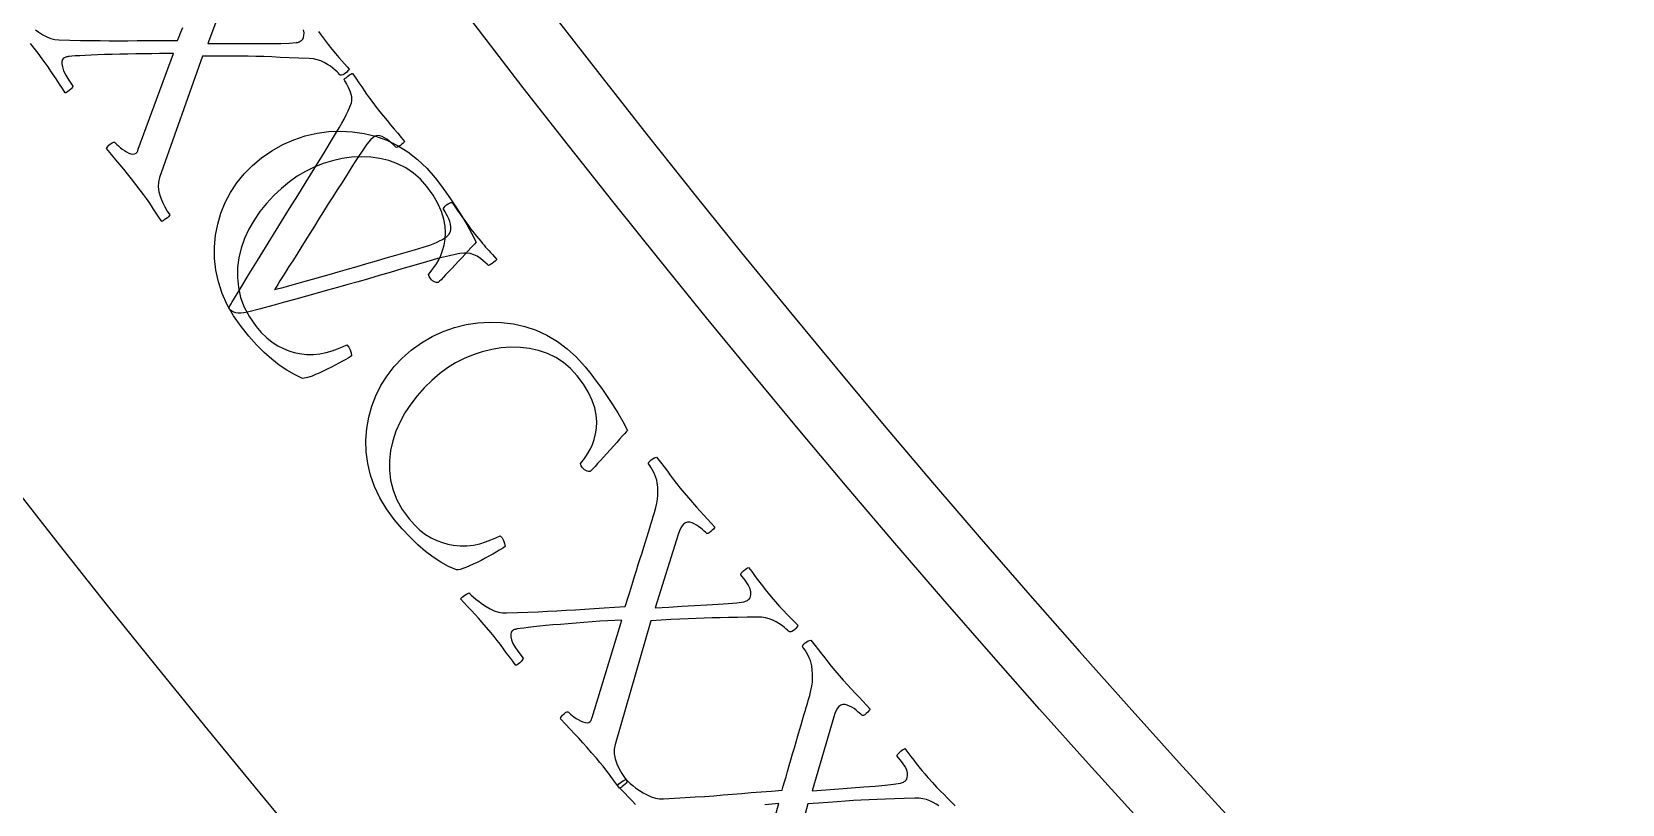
# Model space of a CAD drawing. Header units: millimetres. Extents: x -76 to 76, y -76 to 98.
# Drawn here: x -58.08 to -48.99, y -46.94 to -42.52 of the extents above; entities that cross this region are included whole.
import ezdxf

# ---------------------------------------------------------------- set-up
doc = ezdxf.new("R2010")
doc.units = ezdxf.units.MM
for name, color, linetype in [('CUT_INNER', 6, 'Continuous'), ('ENGRAVE', 7, 'Continuous'), ('TEXT', 5, 'Continuous')]:
    doc.layers.add(name, color=color, linetype=linetype)

msp = doc.modelspace()

# ---------------------------------------------------------------- linework, layer by layer
at = {"layer": 'CUT_INNER'}
msp.add_lwpolyline([(-55.0831, -42.446), (-54.8216, -42.7832), (-54.5581, -43.1188), (-54.2925, -43.4527), (-54.0248, -43.785), (-53.7551, -44.1157), (-53.4834, -44.4447), (-53.2097, -44.772), (-52.934, -45.0977), (-52.6563, -45.4216), (-52.3766, -45.7439), (-52.0949, -46.0644), (-51.8113, -46.3832), (-51.5257, -46.7002), (-51.2382, -47.0155), (-50.9488, -47.329), (-50.6574, -47.6407), (-50.3641, -47.9506), (-50.069, -48.2588), (-49.7719, -48.5651), (-49.473, -48.8696), (-49.1722, -49.1722), (-48.8696, -49.473)], dxfattribs=at)
at = {"layer": 'ENGRAVE'}
for radius in [75.6124, 73.6227, 69.9276]:
    msp.add_circle((0, 0), radius, dxfattribs=at)
at = {"layer": 'TEXT'}
for points in [[(-56.9193, -42.1762), (-57.074, -42.588), (-56.997, -42.5878), (-56.9222, -42.5878), (-56.8495, -42.5881), (-56.7789, -42.5885), (-56.7136, -42.5885), (-56.6567, -42.5875), (-56.6082, -42.5856), (-56.568, -42.5826), (-56.562, -42.5817), (-56.5565, -42.5802), (-56.5513, -42.5782), (-56.5466, -42.5757), (-56.5425, -42.5732), (-56.5393, -42.5712), (-56.5371, -42.5698), (-56.5358, -42.5689), (-56.5306, -42.563), (-56.5268, -42.5543), (-56.5246, -42.5427), (-56.5237, -42.5283), (-56.5269, -42.5102)], [(-58.0585, -42.5094), (-58.0382, -42.5241), (-58.0161, -42.5385), (-57.9931, -42.551), (-57.9702, -42.5601), (-57.9474, -42.5658), (-57.9246, -42.568), (-57.8615, -42.5694), (-57.8013, -42.5705), (-57.7439, -42.5714), (-57.6893, -42.572), (-57.6362, -42.5723), (-57.583, -42.5724), (-57.5298, -42.5723), (-57.4766, -42.5719), (-57.4222, -42.5715), (-57.3657, -42.5712), (-57.3068, -42.571), (-57.2458, -42.5709), (-57.237, -42.5487), (-57.2274, -42.5239), (-57.217, -42.4963)], [(-56.4417, -42.5194), (-56.4262, -42.5409), (-56.4097, -42.5632), (-56.3864, -42.5935), (-56.3646, -42.6211), (-56.3442, -42.6458), (-56.3253, -42.6676), (-56.308, -42.6872), (-56.2923, -42.7051), (-56.2782, -42.7212), (-56.2658, -42.7356), (-56.2686, -42.7402), (-56.273, -42.7454), (-56.2789, -42.7513), (-56.2863, -42.7578), (-56.2943, -42.7637), (-56.3022, -42.7676), (-56.3099, -42.7695), (-56.3174, -42.7696), (-56.3211, -42.7652), (-56.3272, -42.7589), (-56.3356, -42.7505), (-56.3464, -42.7402), (-56.3592, -42.729), (-56.3737, -42.7181), (-56.39, -42.7076), (-56.4081, -42.6974), (-56.4276, -42.6884), (-56.4484, -42.6815), (-56.4705, -42.6767), (-56.4938, -42.674), (-56.5533, -42.6718), (-56.6089, -42.6697), (-56.6604, -42.6675), (-56.7078, -42.6655), (-56.7532, -42.6636), (-56.7986, -42.6623), (-56.844, -42.6613), (-56.8894, -42.6608), (-56.9369, -42.6606), (-56.9885, -42.6606), (-57.0444, -42.6606), (-57.1045, -42.6608), (-57.3488, -43.3546), (-57.3551, -43.3806), (-57.3565, -43.4079), (-57.3529, -43.4365), (-57.3443, -43.4663), (-57.3326, -43.4955), (-57.3199, -43.5222), (-57.306, -43.5463), (-57.2911, -43.568), (-57.2935, -43.5733), (-57.298, -43.579), (-57.3046, -43.5851), (-57.3132, -43.5916), (-57.3219, -43.5974), (-57.3288, -43.6017), (-57.3339, -43.6045), (-57.3371, -43.6057), (-57.3536, -43.5807), (-57.3689, -43.5574), (-57.383, -43.5359), (-57.3959, -43.5161), (-57.409, -43.4964), (-57.424, -43.4751), (-57.4406, -43.452), (-57.4591, -43.4273), (-57.4848, -43.3936), (-57.5091, -43.3623), (-57.5321, -43.3335), (-57.5536, -43.3072), (-57.5754, -43.281), (-57.5989, -43.2527), (-57.6243, -43.2222), (-57.6514, -43.1895), (-57.6493, -43.1833), (-57.645, -43.1767), (-57.6383, -43.1697), (-57.6293, -43.1622), (-57.62, -43.156), (-57.6127, -43.1525), (-57.6072, -43.1517), (-57.6037, -43.1538), (-57.599, -43.1595), (-57.5924, -43.1663), (-57.5839, -43.1742), (-57.5736, -43.1833), (-57.5622, -43.1925), (-57.5502, -43.2007), (-57.5378, -43.2082), (-57.5248, -43.2147), (-57.5123, -43.2193), (-57.5012, -43.221), (-57.4914, -43.2196), (-57.4831, -43.2154), (-57.4813, -43.2138), (-57.4795, -43.2117), (-57.4776, -43.209), (-57.4757, -43.2058), (-57.4738, -43.2023), (-57.4724, -43.199), (-57.4714, -43.1959), (-57.4708, -43.1928), (-57.2691, -42.6463), (-57.3087, -42.6462), (-57.3503, -42.6463), (-57.3938, -42.6466), (-57.4392, -42.6473), (-57.4854, -42.6481), (-57.531, -42.6489), (-57.576, -42.6498), (-57.6205, -42.6507), (-57.6634, -42.6518), (-57.7034, -42.6531), (-57.7406, -42.6546), (-57.775, -42.6564), (-57.8054, -42.6581), (-57.8306, -42.6597), (-57.8507, -42.6611), (-57.8657, -42.6623), (-57.8683, -42.6628), (-57.8715, -42.6633), (-57.8753, -42.664), (-57.8797, -42.6647), (-57.8844, -42.6658), (-57.8889, -42.6675), (-57.8933, -42.6698), (-57.8977, -42.6727), (-57.9039, -42.68), (-57.907, -42.6908), (-57.9072, -42.7051), (-57.9044, -42.7227), (-57.8973, -42.744), (-57.8848, -42.7693), (-57.8669, -42.7986), (-57.8436, -42.8318), (-57.846, -42.8372), (-57.8504, -42.8431), (-57.8566, -42.8496), (-57.8647, -42.8567), (-57.873, -42.8632), (-57.8798, -42.8676), (-57.8851, -42.8701), (-57.8888, -42.8706), (-57.9044, -42.8461), (-57.9203, -42.8214), (-57.9364, -42.7966), (-57.9527, -42.7717), (-57.9693, -42.7469), (-57.986, -42.7225), (-58.0029, -42.6986), (-58.0199, -42.6751), (-58.0432, -42.6437), (-58.0651, -42.6149), (-58.0856, -42.5887)], [(-54.6298, -46.9396), (-54.6506, -46.9175), (-54.6708, -46.8964), (-54.6915, -46.8751), (-54.7126, -46.8534), (-54.7341, -46.8314), (-54.7306, -46.8262), (-54.7254, -46.8208), (-54.7185, -46.8151), (-54.7098, -46.8092), (-54.7012, -46.8038), (-54.6944, -46.7999), (-54.6893, -46.7972), (-54.6861, -46.796), (-54.6816, -46.8006), (-54.6734, -46.808), (-54.6617, -46.818), (-54.6465, -46.8309), (-54.6285, -46.8449), (-54.6088, -46.8584), (-54.5874, -46.8715), (-54.5643, -46.8842), (-54.5405, -46.8949), (-54.5169, -46.9022), (-54.4937, -46.9061), (-54.4708, -46.9065), (-54.4078, -46.9031), (-54.3477, -46.8996), (-54.2904, -46.896), (-54.236, -46.8924), (-54.1829, -46.8886), (-54.1299, -46.8846), (-54.0769, -46.8804), (-54.0238, -46.8759), (-53.9697, -46.8713), (-53.9133, -46.8666), (-53.8547, -46.8619), (-53.7938, -46.8571), (-53.7867, -46.8343), (-53.7791, -46.8088), (-53.7708, -46.7805), (-53.762, -46.7495), (-53.7527, -46.7167), (-53.7431, -46.6833), (-53.7331, -46.6493), (-53.7228, -46.6147), (-53.7126, -46.5803), (-53.7027, -46.547), (-53.6934, -46.5148), (-53.6844, -46.4838), (-53.6761, -46.4546), (-53.6685, -46.4282), (-53.6618, -46.4046), (-53.6557, -46.3837), (-53.6508, -46.3667), (-53.6473, -46.3545), (-53.6452, -46.3472), (-53.6444, -46.3448), (-53.6355, -46.3151), (-53.6285, -46.2876), (-53.6235, -46.2624), (-53.6204, -46.2393), (-53.619, -46.2171), (-53.6192, -46.1943), (-53.6209, -46.1709), (-53.6242, -46.147), (-53.6274, -46.1311), (-53.6321, -46.1153), (-53.6383, -46.0997), (-53.646, -46.0841), (-53.6542, -46.0696), (-53.6618, -46.0571), (-53.6688, -46.0468), (-53.6752, -46.0386), (-53.6764, -46.0348), (-53.6745, -46.0297), (-53.6694, -46.0233), (-53.6613, -46.0156), (-53.6521, -46.0084), (-53.6438, -46.0034), (-53.6365, -46.0005), (-53.63, -45.9999), (-53.6072, -46.0282), (-53.5863, -46.0545), (-53.5672, -46.0788), (-53.55, -46.1011), (-53.5327, -46.1233), (-53.5134, -46.1474), (-53.4918, -46.1732), (-53.4682, -46.2009), (-53.4682, -46.2009), (-53.4439, -46.2287), (-53.4203, -46.2551), (-53.3974, -46.28), (-53.3752, -46.3034), (-53.3536, -46.326), (-53.3321, -46.3486), (-53.311, -46.371), (-53.2901, -46.3933), (-53.2929, -46.3982), (-53.2976, -46.404), (-53.3043, -46.4109), (-53.313, -46.4188), (-53.3217, -46.4257), (-53.3288, -46.4298), (-53.3341, -46.4309), (-53.3377, -46.4292), (-53.3434, -46.4232), (-53.3508, -46.4162), (-53.3599, -46.4083), (-53.3707, -46.3994), (-53.3825, -46.3906), (-53.3949, -46.3829), (-53.4076, -46.3763), (-53.4209, -46.3708), (-53.434, -46.3676), (-53.4463, -46.3678), (-53.4579, -46.3716), (-53.4687, -46.3789), (-53.4772, -46.3884), (-53.485, -46.4014), (-53.4922, -46.4181), (-53.4987, -46.4384), (-53.6212, -46.8609), (-53.5445, -46.8548), (-53.4699, -46.849), (-53.3974, -46.8437), (-53.327, -46.8387), (-53.2619, -46.8337), (-53.2052, -46.8283), (-53.157, -46.8226), (-53.1171, -46.8165), (-53.1113, -46.8151), (-53.1059, -46.8132), (-53.1009, -46.8109), (-53.0963, -46.808), (-53.0924, -46.8052), (-53.0894, -46.803), (-53.0873, -46.8013), (-53.0861, -46.8003), (-53.0813, -46.7941), (-53.0783, -46.7851), (-53.0769, -46.7734), (-53.0772, -46.759), (-53.0818, -46.7411), (-53.0931, -46.7192), (-53.1113, -46.6931), (-53.1363, -46.6628), (-53.1363, -46.6591), (-53.1338, -46.654), (-53.1288, -46.6475), (-53.1212, -46.6398), (-53.1128, -46.6321), (-53.1052, -46.6261), (-53.0986, -46.6217), (-53.0928, -46.619), (-53.0748, -46.6425), (-53.0579, -46.6647), (-53.0419, -46.6855), (-53.027, -46.705), (-53.0121, -46.724), (-52.9961, -46.7437), (-52.979, -46.764), (-52.9608, -46.7849), (-52.9352, -46.8134), (-52.9114, -46.8392), (-52.8892, -46.8623), (-52.8686, -46.8826), (-52.8498, -46.9008), (-52.8328, -46.9174), (-52.8175, -46.9324), (-52.804, -46.9458)], [(-53.9702, -47.4945), (-53.8112, -46.9341), (-53.8507, -46.937), (-53.8922, -46.9403)], [(-52.8977, -46.9464), (-52.913, -46.9367), (-52.9301, -46.9274), (-52.9489, -46.9187), (-52.969, -46.9112), (-52.9903, -46.9059), (-53.0127, -46.9028), (-53.0361, -46.9019), (-53.0956, -46.9043), (-53.1512, -46.9065), (-53.2027, -46.9083), (-53.2502, -46.9099), (-53.2956, -46.9116), (-53.341, -46.9137), (-53.3863, -46.9163), (-53.4316, -46.9193), (-53.4789, -46.9228), (-53.5304, -46.9267), (-53.5861, -46.9311), (-53.646, -46.9359), (-53.8361, -47.6464)]]:
    msp.add_lwpolyline(points, dxfattribs=at)
for points in [[(-56.1111, -42.9525), (-56.0907, -42.9788), (-56.0703, -43.0045), (-56.0499, -43.0294), (-56.0294, -43.0537), (-56.0091, -43.0776), (-55.9891, -43.1014), (-55.9693, -43.125), (-55.9498, -43.1485), (-55.9528, -43.1531), (-55.9579, -43.1584), (-55.9649, -43.1644), (-55.9739, -43.1711), (-55.983, -43.1771), (-55.9903, -43.1808), (-55.9958, -43.1823), (-55.9995, -43.1815), (-56.0031, -43.1773), (-56.009, -43.1713), (-56.0171, -43.1636), (-56.0274, -43.154), (-56.039, -43.1441), (-56.0513, -43.1351), (-56.0642, -43.127), (-56.0777, -43.12), (-56.0913, -43.1153), (-56.1043, -43.1146), (-56.1169, -43.1178), (-56.1289, -43.1249), (-56.1445, -43.1399), (-56.1644, -43.1641), (-56.1886, -43.1976), (-56.2171, -43.2404), (-56.2315, -43.263), (-56.2482, -43.2892), (-56.267, -43.3189), (-56.288, -43.3521), (-56.3106, -43.3879), (-56.3344, -43.4255), (-56.3594, -43.4648), (-56.3855, -43.5059), (-56.4121, -43.5479), (-56.4387, -43.59), (-56.4651, -43.6323), (-56.4915, -43.6746), (-56.5173, -43.7162), (-56.5421, -43.756), (-56.5659, -43.794), (-56.5887, -43.8303), (-56.61, -43.8641), (-56.6292, -43.8947), (-56.6465, -43.922), (-56.6617, -43.9461), (-56.6742, -43.966), (-56.6835, -43.9808), (-56.6894, -43.9906), (-56.6921, -43.9953), (-56.6843, -43.9935), (-56.6704, -43.9899), (-56.6503, -43.9845), (-56.6239, -43.9774), (-56.5925, -43.9687), (-56.5572, -43.9589), (-56.518, -43.9478), (-56.4748, -43.9355), (-56.4285, -43.9222), (-56.3798, -43.9083), (-56.3288, -43.8936), (-56.2755, -43.8783), (-56.2208, -43.8626), (-56.1657, -43.8467), (-56.1102, -43.8306), (-56.0544, -43.8144), (-55.9992, -43.7983), (-55.9457, -43.7826), (-55.8938, -43.7673), (-55.8437, -43.7525), (-55.8249, -43.7468), (-55.806, -43.7404), (-55.787, -43.7332), (-55.7679, -43.7252), (-55.7498, -43.7169), (-55.7337, -43.7085), (-55.7198, -43.7), (-55.7079, -43.6915), (-55.6964, -43.6803), (-55.6888, -43.6676), (-55.6851, -43.6534), (-55.6852, -43.6377), (-55.6879, -43.6215), (-55.692, -43.6057), (-55.6975, -43.5904), (-55.7043, -43.5754), (-55.7114, -43.5618), (-55.7175, -43.5507), (-55.7228, -43.5421), (-55.7271, -43.5359), (-55.7267, -43.5309), (-55.7236, -43.5252), (-55.718, -43.5188), (-55.7096, -43.5116), (-55.7005, -43.5051), (-55.6922, -43.5007), (-55.6849, -43.4983), (-55.6785, -43.498), (-55.6622, -43.5206), (-55.6465, -43.5428), (-55.6314, -43.5644), (-55.6168, -43.5854), (-55.6021, -43.6064), (-55.5867, -43.6278), (-55.5704, -43.6495), (-55.5533, -43.6715), (-55.5391, -43.6895), (-55.5264, -43.7054), (-55.515, -43.7192), (-55.5051, -43.731), (-55.4959, -43.7417), (-55.4867, -43.7522), (-55.4775, -43.7625), (-55.4682, -43.7727), (-55.4585, -43.7833), (-55.4477, -43.7952), (-55.436, -43.8083), (-55.4233, -43.8227), (-55.4264, -43.8273), (-55.4317, -43.8326), (-55.4391, -43.8387), (-55.4487, -43.8454), (-55.4582, -43.8514), (-55.4653, -43.8552), (-55.4701, -43.8569), (-55.4726, -43.8563), (-55.4783, -43.8502), (-55.4875, -43.8417), (-55.5003, -43.8308), (-55.5167, -43.8176), (-55.5352, -43.8049), (-55.5544, -43.7956), (-55.5743, -43.7896), (-55.5949, -43.7871), (-55.6117, -43.7873), (-55.6337, -43.7898), (-55.6608, -43.7945), (-55.6931, -43.8015), (-55.7275, -43.8097), (-55.7607, -43.8182), (-55.7929, -43.827), (-55.824, -43.8361), (-55.8961, -43.8573), (-55.9651, -43.8775), (-56.0312, -43.8968), (-56.0942, -43.9153), (-56.1552, -43.933), (-56.2153, -43.9502), (-56.2744, -43.967), (-56.3324, -43.9833), (-56.3906, -43.9995), (-56.4498, -44.016), (-56.5102, -44.0328), (-56.5716, -44.0499), (-56.6353, -44.0675), (-56.7026, -44.0857), (-56.7734, -44.1046), (-56.8477, -44.1241), (-56.8678, -44.1286), (-56.8855, -44.1309), (-56.9011, -44.1308), (-56.9143, -44.1285), (-56.9257, -44.1244), (-56.9357, -44.1191), (-56.9443, -44.1125), (-56.9516, -44.1046), (-56.9528, -44.1017), (-56.9524, -44.0979), (-56.9506, -44.0932), (-56.9472, -44.0877), (-56.9434, -44.0821), (-56.9404, -44.077), (-56.938, -44.0725), (-56.9365, -44.0686), (-56.8857, -43.9856), (-56.8366, -43.9054), (-56.7891, -43.8282), (-56.7433, -43.7537), (-56.698, -43.6805), (-56.6523, -43.6066), (-56.6063, -43.5322), (-56.5597, -43.4572), (-56.5119, -43.3799), (-56.4619, -43.2985), (-56.4096, -43.213), (-56.355, -43.1234), (-56.3382, -43.096), (-56.3225, -43.0697), (-56.308, -43.0444), (-56.2947, -43.0203), (-56.2826, -42.9967), (-56.2718, -42.9733), (-56.2621, -42.95), (-56.2537, -42.9269), (-56.2511, -42.9169), (-56.2504, -42.9058), (-56.2516, -42.8935), (-56.2547, -42.8801), (-56.259, -42.8663), (-56.2639, -42.8531), (-56.2693, -42.8405), (-56.2753, -42.8285), (-56.2812, -42.8176), (-56.2866, -42.8084), (-56.2913, -42.8009), (-56.2954, -42.795), (-56.2945, -42.7932), (-56.2906, -42.7894), (-56.2837, -42.7837), (-56.2738, -42.776), (-56.2636, -42.7684), (-56.2559, -42.763), (-56.2507, -42.7599), (-56.248, -42.759), (-56.2282, -42.7868), (-56.2104, -42.8124), (-56.1945, -42.8356), (-56.1805, -42.8564), (-56.1664, -42.8772), (-56.1501, -42.9002), (-56.1317, -42.9253), (-56.1111, -42.9525)], [(-55.7752, -43.3566), (-55.7444, -43.3971), (-55.7136, -43.4392), (-55.683, -43.4828), (-55.6524, -43.528), (-55.6225, -43.5747), (-55.594, -43.6231), (-55.5669, -43.6731), (-55.5412, -43.7247), (-55.5431, -43.7267), (-55.5487, -43.7328), (-55.558, -43.7431), (-55.5709, -43.7574), (-55.5865, -43.7744), (-55.6034, -43.7926), (-55.6217, -43.8121), (-55.6413, -43.8329), (-55.6612, -43.8538), (-55.6801, -43.8738), (-55.6981, -43.8929), (-55.7151, -43.9111), (-55.7299, -43.9269), (-55.7415, -43.9389), (-55.7498, -43.9472), (-55.7547, -43.9517), (-55.7581, -43.9543), (-55.7627, -43.9553), (-55.7687, -43.9546), (-55.7759, -43.9523), (-55.7835, -43.9487), (-55.7904, -43.9443), (-55.7966, -43.9389), (-55.8022, -43.9327), (-55.8062, -43.9269), (-55.8094, -43.921), (-55.8116, -43.915), (-55.8128, -43.9089), (-55.8041, -43.8985), (-55.7938, -43.8849), (-55.7819, -43.8683), (-55.7683, -43.8485), (-55.7548, -43.8258), (-55.7427, -43.8003), (-55.7322, -43.772), (-55.7232, -43.7408), (-55.7172, -43.7071), (-55.7155, -43.671), (-55.7182, -43.6325), (-55.7253, -43.5917), (-55.7383, -43.5486), (-55.7589, -43.5034), (-55.7869, -43.4561), (-55.8225, -43.4066), (-55.859, -43.3649), (-55.899, -43.3292), (-55.9426, -43.2996), (-55.9897, -43.276), (-56.0393, -43.258), (-56.0905, -43.2453), (-56.1433, -43.238), (-56.1977, -43.236), (-56.2526, -43.2389), (-56.307, -43.2463), (-56.3609, -43.2583), (-56.4143, -43.2749), (-56.4662, -43.2955), (-56.5156, -43.3196), (-56.5625, -43.3473), (-56.6068, -43.3785), (-56.6534, -43.4168), (-56.6971, -43.4581), (-56.7379, -43.5023), (-56.7757, -43.5494), (-56.8097, -43.5989), (-56.8388, -43.6501), (-56.8631, -43.7029), (-56.8825, -43.7575), (-56.8964, -43.8132), (-56.9037, -43.8693), (-56.9047, -43.9259), (-56.8992, -43.983), (-56.8863, -44.0399), (-56.8651, -44.096), (-56.8356, -44.1513), (-56.7978, -44.2056), (-56.7679, -44.241), (-56.7373, -44.2712), (-56.706, -44.2962), (-56.6739, -44.3161), (-56.6418, -44.3319), (-56.6104, -44.3447), (-56.5797, -44.3544), (-56.5496, -44.3611), (-56.5095, -44.3662), (-56.4707, -44.3669), (-56.4333, -44.3633), (-56.3974, -44.3553), (-56.3636, -44.345), (-56.3328, -44.3343), (-56.305, -44.3232), (-56.2801, -44.3118), (-56.2688, -44.3253), (-56.2604, -44.3402), (-56.2551, -44.3565), (-56.2527, -44.3741), (-56.2603, -44.3794), (-56.2714, -44.3864), (-56.286, -44.395), (-56.3041, -44.4051), (-56.3244, -44.4161), (-56.3457, -44.4274), (-56.3679, -44.4389), (-56.3912, -44.4507), (-56.4145, -44.4621), (-56.4367, -44.4724), (-56.458, -44.4815), (-56.4783, -44.4895), (-56.4966, -44.496), (-56.5118, -44.5003), (-56.5239, -44.5025), (-56.5329, -44.5027), (-56.5775, -44.4815), (-56.6215, -44.4562), (-56.6651, -44.4267), (-56.7081, -44.3931), (-56.7512, -44.3547), (-56.7947, -44.3108), (-56.8386, -44.2616), (-56.883, -44.2069), (-56.9265, -44.1453), (-56.9627, -44.0821), (-56.9914, -44.0172), (-57.0128, -43.9507), (-57.0271, -43.8836), (-57.0346, -43.8169), (-57.0354, -43.7507), (-57.0294, -43.6849), (-57.017, -43.6204), (-56.9986, -43.5581), (-56.9742, -43.4979), (-56.9437, -43.4399), (-56.9076, -43.3849), (-56.8661, -43.3337), (-56.8192, -43.2862), (-56.7669, -43.2424), (-56.7075, -43.2013), (-56.646, -43.1666), (-56.5823, -43.1384), (-56.5166, -43.1167), (-56.4497, -43.1014), (-56.3825, -43.0923), (-56.3151, -43.0893), (-56.2475, -43.0926), (-56.1805, -43.1022), (-56.1153, -43.1186), (-56.0517, -43.1417), (-55.9898, -43.1714), (-55.9306, -43.2077), (-55.8752, -43.2507), (-55.8233, -43.3003), (-55.7752, -43.3566)], [(-54.9181, -44.4373), (-54.8865, -44.4771), (-54.8549, -44.5186), (-54.8234, -44.5616), (-54.7919, -44.6062), (-54.7612, -44.6524), (-54.7318, -44.7002), (-54.7037, -44.7496), (-54.677, -44.8007), (-54.6788, -44.8028), (-54.6843, -44.809), (-54.6933, -44.8194), (-54.7061, -44.834), (-54.7213, -44.8513), (-54.7378, -44.8698), (-54.7557, -44.8897), (-54.775, -44.9108), (-54.7944, -44.9322), (-54.813, -44.9525), (-54.8305, -44.9719), (-54.8471, -44.9904), (-54.8617, -45.0065), (-54.873, -45.0188), (-54.8811, -45.0272), (-54.886, -45.0319), (-54.8893, -45.0346), (-54.8939, -45.0356), (-54.8999, -45.0351), (-54.9072, -45.0329), (-54.9148, -45.0294), (-54.9218, -45.0251), (-54.9281, -45.0199), (-54.9338, -45.0138), (-54.938, -45.0081), (-54.9412, -45.0022), (-54.9435, -44.9963), (-54.9449, -44.9902), (-54.9364, -44.9796), (-54.9264, -44.9659), (-54.9148, -44.949), (-54.9016, -44.929), (-54.8885, -44.906), (-54.877, -44.8802), (-54.867, -44.8517), (-54.8586, -44.8204), (-54.8532, -44.7866), (-54.8523, -44.7505), (-54.8557, -44.712), (-54.8636, -44.6713), (-54.8775, -44.6285), (-54.8989, -44.5837), (-54.9279, -44.5369), (-54.9644, -44.4882), (-55.0017, -44.4472), (-55.0424, -44.4123), (-55.0866, -44.3835), (-55.1341, -44.3608), (-55.1841, -44.3438), (-55.2355, -44.3322), (-55.2884, -44.3259), (-55.3428, -44.3249), (-55.3977, -44.3289), (-55.4519, -44.3374), (-55.5056, -44.3504), (-55.5587, -44.3681), (-55.6102, -44.3897), (-55.6591, -44.4148), (-55.7054, -44.4433), (-55.7491, -44.4754), (-55.7949, -44.5146), (-55.8378, -44.5567), (-55.8777, -44.6017), (-55.9146, -44.6496), (-55.9476, -44.6997), (-55.9757, -44.7514), (-55.999, -44.8048), (-56.0174, -44.8597), (-56.0301, -44.9156), (-56.0364, -44.9719), (-56.0363, -45.0285), (-56.0297, -45.0855), (-56.0157, -45.1422), (-55.9934, -45.1978), (-55.9628, -45.2525), (-55.924, -45.3061), (-55.8934, -45.3408), (-55.8622, -45.3704), (-55.8303, -45.3949), (-55.7979, -45.4141), (-55.7655, -45.4293), (-55.7338, -45.4414), (-55.7029, -45.4506), (-55.6727, -45.4566), (-55.6325, -45.461), (-55.5938, -45.4609), (-55.5565, -45.4566), (-55.5207, -45.4479), (-55.4871, -45.4369), (-55.4565, -45.4256), (-55.4289, -45.414), (-55.4043, -45.4021), (-55.3927, -45.4154), (-55.384, -45.4302), (-55.3784, -45.4463), (-55.3757, -45.4638), (-55.3831, -45.4694), (-55.3941, -45.4766), (-55.4085, -45.4854), (-55.4264, -45.4958), (-55.4465, -45.5073), (-55.4676, -45.519), (-55.4896, -45.5309), (-55.5126, -45.5432), (-55.5357, -45.555), (-55.5577, -45.5657), (-55.5788, -45.5753), (-55.599, -45.5837), (-55.6171, -45.5905), (-55.6322, -45.5951), (-55.6443, -45.5976), (-55.6533, -45.5979), (-55.6983, -45.5776), (-55.7428, -45.5531), (-55.7869, -45.5245), (-55.8306, -45.4918), (-55.8744, -45.4542), (-55.9187, -45.4112), (-55.9636, -45.3628), (-56.0091, -45.309), (-56.0538, -45.2483), (-56.0912, -45.1858), (-56.1212, -45.1215), (-56.1439, -45.0554), (-56.1594, -44.9886), (-56.1683, -44.9221), (-56.1703, -44.8559), (-56.1656, -44.79), (-56.1545, -44.7253), (-56.1373, -44.6626), (-56.1141, -44.602), (-56.0848, -44.5434), (-56.0497, -44.4877), (-56.0092, -44.4356), (-55.9632, -44.3872), (-55.9118, -44.3425), (-55.8532, -44.3002), (-55.7924, -44.2643), (-55.7293, -44.2349), (-55.664, -44.2119), (-55.5974, -44.1953), (-55.5305, -44.1848), (-55.4631, -44.1806), (-55.3954, -44.1825), (-55.3283, -44.1909), (-55.2628, -44.206), (-55.1988, -44.2277), (-55.1363, -44.2563), (-55.0764, -44.2915), (-55.0201, -44.3334), (-54.9673, -44.382), (-54.9181, -44.4373)], [(-54.352, -45.1578), (-54.3282, -45.1861), (-54.3051, -45.213), (-54.2827, -45.2383), (-54.261, -45.2622), (-54.2398, -45.2852), (-54.2188, -45.3082), (-54.1981, -45.331), (-54.1776, -45.3537), (-54.1805, -45.3585), (-54.1854, -45.3643), (-54.1922, -45.371), (-54.201, -45.3787), (-54.2099, -45.3855), (-54.217, -45.3894), (-54.2224, -45.3905), (-54.2259, -45.3887), (-54.2315, -45.3825), (-54.2387, -45.3754), (-54.2477, -45.3673), (-54.2583, -45.3583), (-54.27, -45.3492), (-54.2822, -45.3413), (-54.2948, -45.3344), (-54.308, -45.3287), (-54.321, -45.3252), (-54.3333, -45.3252), (-54.345, -45.3288), (-54.3559, -45.3359), (-54.3646, -45.3452), (-54.3727, -45.3581), (-54.3802, -45.3746), (-54.3871, -45.3947), (-54.5177, -45.8148), (-54.4409, -45.8102), (-54.3662, -45.8059), (-54.2936, -45.8019), (-54.2231, -45.7983), (-54.1579, -45.7945), (-54.1012, -45.7902), (-54.0528, -45.7855), (-54.0129, -45.7802), (-54.007, -45.7789), (-54.0015, -45.7771), (-53.9965, -45.7748), (-53.9919, -45.7721), (-53.988, -45.7693), (-53.9849, -45.7672), (-53.9828, -45.7656), (-53.9815, -45.7646), (-53.9766, -45.7584), (-53.9734, -45.7495), (-53.9718, -45.7378), (-53.9718, -45.7234), (-53.9761, -45.7055), (-53.987, -45.6833), (-54.0047, -45.6569), (-54.0291, -45.6261), (-54.029, -45.6224), (-54.0264, -45.6174), (-54.0212, -45.611), (-54.0135, -45.6034), (-54.005, -45.5959), (-53.9973, -45.59), (-53.9905, -45.5858), (-53.9847, -45.5832), (-53.9672, -45.6071), (-53.9507, -45.6296), (-53.9352, -45.6507), (-53.9206, -45.6704), (-53.9061, -45.6898), (-53.8904, -45.7097), (-53.8737, -45.7304), (-53.8559, -45.7516), (-53.8309, -45.7806), (-53.8076, -45.8068), (-53.7858, -45.8303), (-53.7657, -45.8511), (-53.7473, -45.8696), (-53.7306, -45.8865), (-53.7156, -45.9018), (-53.7023, -45.9155), (-53.7049, -45.9202), (-53.709, -45.9257), (-53.7145, -45.9319), (-53.7215, -45.9388), (-53.7292, -45.9451), (-53.7369, -45.9495), (-53.7444, -45.9519), (-53.7519, -45.9523), (-53.7559, -45.9482), (-53.7623, -45.9422), (-53.7712, -45.9344), (-53.7825, -45.9247), (-53.796, -45.9143), (-53.8111, -45.9043), (-53.828, -45.8947), (-53.8466, -45.8856), (-53.8666, -45.8777), (-53.8878, -45.872), (-53.9101, -45.8685), (-53.9335, -45.8671), (-53.9931, -45.8684), (-54.0487, -45.8695), (-54.1002, -45.8703), (-54.1477, -45.871), (-54.1931, -45.8718), (-54.2385, -45.873), (-54.2839, -45.8747), (-54.3292, -45.8769), (-54.3766, -45.8794), (-54.4282, -45.8823), (-54.484, -45.8856), (-54.5439, -45.8893), (-54.7478, -46.596), (-54.7526, -46.6224), (-54.7524, -46.6497), (-54.7471, -46.678), (-54.7368, -46.7072), (-54.7235, -46.7357), (-54.7092, -46.7616), (-54.694, -46.785), (-54.6778, -46.8057), (-54.68, -46.8112), (-54.6841, -46.8171), (-54.6903, -46.8236), (-54.6986, -46.8305), (-54.7069, -46.8369), (-54.7135, -46.8416), (-54.7185, -46.8446), (-54.7216, -46.846), (-54.7395, -46.822), (-54.7561, -46.7996), (-54.7714, -46.7789), (-54.7854, -46.76), (-54.7997, -46.7411), (-54.8158, -46.7206), (-54.8338, -46.6986), (-54.8537, -46.6749), (-54.8813, -46.6428), (-54.9074, -46.613), (-54.932, -46.5856), (-54.955, -46.5605), (-54.9783, -46.5357), (-55.0034, -46.5087), (-55.0304, -46.4797), (-55.0594, -46.4486), (-55.0577, -46.4423), (-55.0537, -46.4355), (-55.0475, -46.4281), (-55.0389, -46.4202), (-55.03, -46.4134), (-55.0229, -46.4095), (-55.0175, -46.4084), (-55.0139, -46.4102), (-55.0088, -46.4157), (-55.0018, -46.4221), (-54.9929, -46.4295), (-54.9821, -46.438), (-54.9702, -46.4465), (-54.9578, -46.454), (-54.9449, -46.4607), (-54.9316, -46.4665), (-54.9188, -46.4704), (-54.9076, -46.4714), (-54.898, -46.4695), (-54.8899, -46.4648), (-54.8882, -46.4631), (-54.8865, -46.4609), (-54.8848, -46.4581), (-54.883, -46.4548), (-54.8814, -46.4512), (-54.8802, -46.4478), (-54.8794, -46.4446), (-54.8789, -46.4415), (-54.7091, -45.8843), (-54.7487, -45.8864), (-54.7902, -45.8889), (-54.8336, -45.8918), (-54.8789, -45.8951), (-54.9249, -45.8985), (-54.9704, -45.902), (-55.0154, -45.9055), (-55.0597, -45.909), (-55.1024, -45.9126), (-55.1423, -45.9162), (-55.1794, -45.9199), (-55.2136, -45.9236), (-55.2438, -45.9271), (-55.269, -45.9301), (-55.2889, -45.9327), (-55.3038, -45.9348), (-55.3064, -45.9354), (-55.3096, -45.9361), (-55.3133, -45.937), (-55.3177, -45.938), (-55.3222, -45.9394), (-55.3267, -45.9413), (-55.331, -45.9438), (-55.3351, -45.9469), (-55.3409, -45.9547), (-55.3434, -45.9656), (-55.3428, -45.9798), (-55.3389, -45.9973), (-55.3306, -46.0181), (-55.3167, -46.0427), (-55.2971, -46.0708), (-55.2719, -46.1026), (-55.2741, -46.1082), (-55.278, -46.1144), (-55.2839, -46.1212), (-55.2916, -46.1288), (-55.2995, -46.1357), (-55.3061, -46.1405), (-55.3112, -46.1433), (-55.3149, -46.144), (-55.3319, -46.1205), (-55.3491, -46.0967), (-55.3666, -46.0729), (-55.3844, -46.0489), (-55.4024, -46.0251), (-55.4204, -46.0018), (-55.4387, -45.9789), (-55.457, -45.9565), (-55.4821, -45.9264), (-55.5057, -45.8989), (-55.5276, -45.8739), (-55.548, -45.8514), (-55.5678, -45.83), (-55.5881, -45.8083), (-55.6088, -45.7862), (-55.6299, -45.7638), (-55.6263, -45.7587), (-55.6209, -45.7533), (-55.6139, -45.7478), (-55.6051, -45.7421), (-55.5964, -45.7369), (-55.5895, -45.733), (-55.5844, -45.7305), (-55.5812, -45.7293), (-55.5767, -45.734), (-55.5687, -45.7415), (-55.5572, -45.7518), (-55.5422, -45.765), (-55.5245, -45.7793), (-55.5051, -45.7932), (-55.484, -45.8067), (-55.4611, -45.8198), (-55.4375, -45.831), (-55.4141, -45.8388), (-55.3909, -45.8431), (-55.368, -45.844), (-55.305, -45.8417), (-55.2448, -45.8394), (-55.1875, -45.8369), (-55.133, -45.8344), (-55.0799, -45.8316), (-55.0268, -45.8286), (-54.9737, -45.8254), (-54.9206, -45.822), (-54.8663, -45.8185), (-54.8099, -45.8149), (-54.7511, -45.8113), (-54.6902, -45.8076), (-54.6827, -45.785), (-54.6745, -45.7597), (-54.6658, -45.7316), (-54.6563, -45.7007), (-54.6464, -45.6681), (-54.6362, -45.6349), (-54.6255, -45.6011), (-54.6146, -45.5667), (-54.6036, -45.5325), (-54.5932, -45.4994), (-54.5832, -45.4674), (-54.5736, -45.4365), (-54.5647, -45.4075), (-54.5567, -45.3813), (-54.5494, -45.3578), (-54.543, -45.3371), (-54.5377, -45.3201), (-54.534, -45.308), (-54.5317, -45.3008), (-54.531, -45.2983), (-54.5215, -45.2688), (-54.5139, -45.2415), (-54.5084, -45.2163), (-54.5049, -45.1933), (-54.5031, -45.1711), (-54.5028, -45.1483), (-54.5041, -45.1249), (-54.5069, -45.1009), (-54.5098, -45.085), (-54.5142, -45.0692), (-54.5201, -45.0534), (-54.5275, -45.0376), (-54.5354, -45.023), (-54.5427, -45.0104), (-54.5495, -45), (-54.5558, -44.9916), (-54.5569, -44.9878), (-54.5549, -44.9827), (-54.5497, -44.9764), (-54.5415, -44.9689), (-54.5321, -44.9619), (-54.5237, -44.957), (-54.5163, -44.9543), (-54.5099, -44.9538), (-54.4876, -44.9825), (-54.4672, -45.0093), (-54.4486, -45.0339), (-54.4319, -45.0566), (-54.415, -45.0791), (-54.3961, -45.1035), (-54.3751, -45.1297), (-54.352, -45.1578)]]:
    msp.add_lwpolyline(points, close=True, dxfattribs=at)

doc.saveas('drawing.dxf')
